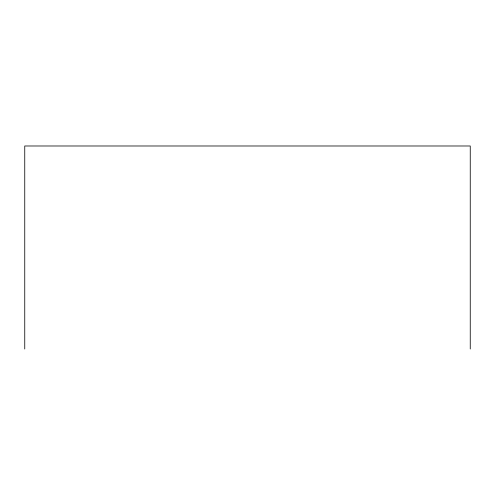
<?xml version="1.0" encoding="UTF-8"?>
<svg xmlns="http://www.w3.org/2000/svg" width="495" height="495" viewBox="0 0 495 495"><rect width="100%" height="100%" fill="white"/><g stroke="black" fill="none" stroke-linecap="round" stroke-linejoin="round"><path stroke-width="0.74" d="M470.25 349.012L470.25 145.988L24.75 145.988L24.75 349.012"/></g></svg>
